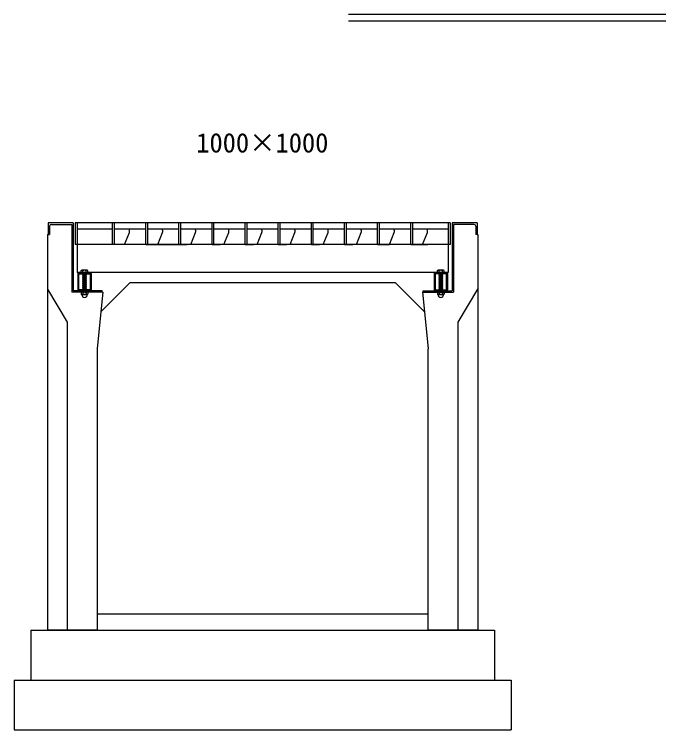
# Model space of a CAD drawing. Units: millimetres, scale not verified. Extents: x -16800 to 16800, y -5940 to 5940.
# Drawn here: x -11150 to -9204, y -2260 to -100 of the extents above; entities that cross this region are included whole.
import ezdxf
from ezdxf.enums import TextEntityAlignment as Align

# ---------------------------------------------------------------- set-up
doc = ezdxf.new("R2010")
doc.units = ezdxf.units.MM
doc.header["$LTSCALE"] = 20
doc.linetypes.add('DOTTED', pattern=[1.75, 0.25, -1.5])
for name, color, linetype, lineweight in [('0-2_HATCH', 6, 'Continuous', 25), ('0-5_OUTLINE', 3, 'Continuous', 25), ('0-6_TXT', 7, 'Continuous', 25)]:
    doc.layers.add(name, color=color, linetype=linetype, lineweight=lineweight)
doc.styles.add('ＭＳ ゴシック', font='')
doc.styles.get('ＭＳ ゴシック').set_extended_font_data('MS Gothic')

msp = doc.modelspace()

# ---------------------------------------------------------------- linework, layer by layer
at = {"layer": '0-2_HATCH'}
for p, q in [((-10971.5, -729.85), (-10971.5, -934.85)), ((-10959.5, -729.85), (-10959.5, -879.85)), ((-10852.5, -794.85), (-10852.5, -729.85)), ((-10846.5, -794.85), (-10846.5, -729.85)), ((-10752.5, -794.85), (-10752.5, -729.85)), ((-10746.5, -794.85), (-10746.5, -729.85)), ((-10652.5, -794.85), (-10652.5, -729.85)), ((-10646.5, -794.85), (-10646.5, -729.85)), ((-10552.5, -794.85), (-10552.5, -729.85)), ((-10546.5, -794.85), (-10546.5, -729.85)), ((-10452.5, -794.85), (-10452.5, -729.85)), ((-10446.5, -794.85), (-10446.5, -729.85)), ((-10352.5, -794.85), (-10352.5, -729.85)), ((-10346.5, -794.85), (-10346.5, -729.85)), ((-10252.5, -794.85), (-10252.5, -729.85)), ((-10246.5, -794.85), (-10246.5, -729.85)), ((-10152.5, -794.85), (-10152.5, -729.85)), ((-10146.5, -794.85), (-10146.5, -729.85)), ((-10052.5, -794.85), (-10052.5, -729.85)), ((-10046.5, -794.85), (-10046.5, -729.85)), ((-9952.5, -794.85), (-9952.5, -729.85)), ((-9946.5, -794.85), (-9946.5, -729.85)), ((-9839.5, -729.85), (-9839.5, -879.85)), ((-9833.5, -729.85), (-9833.5, -794.85)), ((-9827.5, -729.85), (-9827.5, -934.85)), ((-11043, -739.85), (-11043, -764.85)), ((-11037.5, -734.35), (-10976, -734.35)), ((-10976, -734.35), (-10976, -939.35)), ((-10852.5, -748.84), (-10959.5, -748.84)), ((-10752.5, -748.84), (-10846.5, -748.84)), ((-10652.5, -748.84), (-10746.5, -748.84)), ((-10552.5, -748.84), (-10646.5, -748.84)), ((-10452.5, -748.84), (-10546.5, -748.84)), ((-10352.5, -748.84), (-10446.5, -748.84)), ((-10252.5, -748.84), (-10346.5, -748.84)), ((-10152.5, -748.84), (-10246.5, -748.84)), ((-10052.5, -748.84), (-10146.5, -748.84)), ((-9952.5, -748.84), (-10046.5, -748.84)), ((-9839.5, -748.85), (-9946.5, -748.85)), ((-9823, -734.35), (-9823, -939.35)), ((-9761.5, -734.35), (-9823, -734.35)), ((-9756, -739.85), (-9756, -764.85)), ((-11047.5, -764.85), (-11043, -764.85)), ((-10816.5, -794.84), (-10801.93, -758.42)), ((-10716.5, -794.84), (-10701.93, -758.42)), ((-10616.5, -794.84), (-10601.93, -758.42)), ((-10516.5, -794.84), (-10501.93, -758.42)), ((-10416.5, -794.84), (-10401.93, -758.42)), ((-10316.5, -794.84), (-10301.93, -758.42)), ((-10216.5, -794.84), (-10201.93, -758.42)), ((-10116.5, -794.84), (-10101.93, -758.42)), ((-9916.5, -794.85), (-9901.93, -758.42)), ((-9751.5, -764.85), (-9756, -764.85)), ((-9833.5, -794.85), (-10965.5, -794.85)), ((-10752.5, -794.85), (-10627.5, -794.85)), ((-10552.5, -794.85), (-10527.5, -794.85)), ((-10452.5, -794.85), (-10427.5, -794.85)), ((-10352.5, -794.85), (-10327.5, -794.85)), ((-10252.5, -794.85), (-10227.5, -794.85)), ((-10152.5, -794.85), (-10127.5, -794.85)), ((-10052.5, -794.85), (-10027.5, -794.85)), ((-9952.5, -794.85), (-9911.5, -794.85)), ((-9946.5, -794.85), (-9900.5, -794.85)), ((-9839.5, -879.85), (-10959.5, -879.85)), ((-10957.5, -882.85), (-10957.5, -931.85)), ((-10954.5, -879.85), (-10920.5, -879.85)), ((-10946, -872.34), (-10948, -873.84)), ((-10948, -879.84), (-10948, -873.84)), ((-10927, -879.85), (-10948, -879.84)), ((-10947.67, -873.57), (-10946, -872.34)), ((-10929, -872.35), (-10946, -872.34)), ((-10944, -879.85), (-10931, -879.84)), ((-10944, -880.85), (-10943, -879.85)), ((-10943, -881.85), (-10944, -880.85)), ((-10944, -882.85), (-10943, -881.85)), ((-10943, -883.85), (-10944, -882.85)), ((-10944, -884.85), (-10943, -883.85)), ((-10931, -883.85), (-10944, -884.85)), ((-10943, -885.85), (-10944, -884.85)), ((-10943, -879.85), (-10943, -873.84)), ((-10932, -879.85), (-10932, -873.84)), ((-10932, -880.85), (-10931, -879.85)), ((-10931, -881.85), (-10932, -880.85)), ((-10932, -884.85), (-10931, -883.85)), ((-10931, -885.85), (-10932, -884.85)), ((-10927.32, -873.57), (-10929, -872.35)), ((-10927, -879.85), (-10927, -873.84)), ((-10917.5, -882.85), (-10917.5, -931.85)), ((-9881.5, -882.85), (-9881.5, -931.85)), ((-9844.5, -879.85), (-9878.5, -879.85)), ((-9870, -872.34), (-9872, -873.84)), ((-9872, -879.84), (-9872, -873.84)), ((-9851, -879.85), (-9872, -879.84)), ((-9871.67, -873.57), (-9870, -872.34)), ((-9853, -872.35), (-9870, -872.34)), ((-9868, -879.85), (-9855, -879.84)), ((-9868, -880.85), (-9867, -879.85)), ((-9867, -881.85), (-9868, -880.85)), ((-9868, -882.85), (-9867, -881.85)), ((-9867, -883.85), (-9868, -882.85)), ((-9868, -884.85), (-9867, -883.85)), ((-9855, -883.85), (-9868, -884.85)), ((-9867, -885.85), (-9868, -884.85)), ((-9867, -879.85), (-9867, -873.84)), ((-9856, -879.85), (-9856, -873.84)), ((-9856, -880.85), (-9855, -879.85)), ((-9855, -881.85), (-9856, -880.85)), ((-9856, -884.85), (-9855, -883.85)), ((-9855, -885.85), (-9856, -884.85)), ((-9851.33, -873.57), (-9853, -872.35)), ((-9851, -879.85), (-9851, -873.84)), ((-9841.5, -882.85), (-9841.5, -931.85)), ((-10944, -886.85), (-10943, -885.85)), ((-10931, -885.85), (-10944, -886.85)), ((-10943, -887.84), (-10944, -886.85)), ((-10944, -888.85), (-10943, -887.84)), ((-10931, -887.84), (-10944, -888.85)), ((-10943, -889.85), (-10944, -888.85)), ((-10944, -890.85), (-10943, -889.85)), ((-10931, -889.85), (-10944, -890.85)), ((-10943, -891.84), (-10944, -890.85)), ((-10931, -891.84), (-10944, -892.85)), ((-10944, -892.85), (-10943, -891.84)), ((-10931, -893.85), (-10944, -894.85)), ((-10943, -895.84), (-10944, -894.85)), ((-10944, -896.84), (-10943, -895.84)), ((-10931, -895.85), (-10944, -896.85)), ((-10943, -897.84), (-10944, -896.84)), ((-10931, -897.84), (-10944, -898.84)), ((-10944, -898.84), (-10943, -897.84)), ((-10943, -899.84), (-10944, -898.84)), ((-10931, -899.84), (-10944, -900.84)), ((-10944, -900.84), (-10943, -899.84)), ((-10943, -901.84), (-10944, -900.84)), ((-10931, -901.84), (-10944, -902.84)), ((-10944, -902.84), (-10943, -901.84)), ((-10943, -903.84), (-10944, -902.84)), ((-10931, -903.84), (-10944, -904.84)), ((-10944, -904.84), (-10943, -903.84)), ((-10943, -905.84), (-10944, -904.84)), ((-10931, -905.84), (-10944, -906.84)), ((-10944, -906.84), (-10943, -905.84)), ((-10943, -907.84), (-10944, -906.84)), ((-10932, -886.85), (-10931, -885.85)), ((-10931, -887.84), (-10932, -886.85)), ((-10932, -888.85), (-10931, -887.84)), ((-10931, -889.85), (-10932, -888.85)), ((-10932, -892.85), (-10931, -891.84)), ((-10931, -893.85), (-10932, -892.85)), ((-10932, -894.85), (-10931, -893.85)), ((-10931, -895.84), (-10932, -894.85)), ((-10932, -896.85), (-10931, -895.85)), ((-10932, -896.85), (-10931, -897.85)), ((-10932, -898.84), (-10931, -897.84)), ((-10932, -898.84), (-10931, -899.84)), ((-10932, -900.84), (-10931, -899.84)), ((-10932, -900.84), (-10931, -901.84)), ((-10932, -902.84), (-10931, -901.84)), ((-10932, -902.84), (-10931, -903.84)), ((-10932, -904.84), (-10931, -903.84)), ((-10932, -904.84), (-10931, -905.84)), ((-10932, -906.84), (-10931, -905.84)), ((-10932, -906.84), (-10931, -907.84)), ((-9868, -886.85), (-9867, -885.85)), ((-9855, -885.85), (-9868, -886.85)), ((-9867, -887.84), (-9868, -886.85)), ((-9868, -888.85), (-9867, -887.84)), ((-9855, -887.84), (-9868, -888.85)), ((-9867, -889.85), (-9868, -888.85)), ((-9868, -890.85), (-9867, -889.85)), ((-9855, -889.85), (-9868, -890.85)), ((-9867, -891.84), (-9868, -890.85)), ((-9855, -891.84), (-9868, -892.85)), ((-9868, -892.85), (-9867, -891.84)), ((-9855, -893.85), (-9868, -894.85)), ((-9867, -895.84), (-9868, -894.85)), ((-9868, -896.84), (-9867, -895.84)), ((-9855, -895.85), (-9868, -896.85)), ((-9867, -897.84), (-9868, -896.84)), ((-9855, -897.84), (-9868, -898.84)), ((-9868, -898.84), (-9867, -897.84)), ((-9867, -899.84), (-9868, -898.84)), ((-9855, -899.84), (-9868, -900.84)), ((-9868, -900.84), (-9867, -899.84)), ((-9867, -901.84), (-9868, -900.84)), ((-9855, -901.84), (-9868, -902.84)), ((-9868, -902.84), (-9867, -901.84)), ((-9867, -903.84), (-9868, -902.84)), ((-9855, -903.84), (-9868, -904.84)), ((-9868, -904.84), (-9867, -903.84)), ((-9867, -905.84), (-9868, -904.84)), ((-9855, -905.84), (-9868, -906.84)), ((-9868, -906.84), (-9867, -905.84)), ((-9867, -907.84), (-9868, -906.84)), ((-9856, -886.85), (-9855, -885.85)), ((-9855, -887.84), (-9856, -886.85)), ((-9856, -888.85), (-9855, -887.84)), ((-9855, -889.85), (-9856, -888.85)), ((-9856, -892.85), (-9855, -891.84)), ((-9855, -893.85), (-9856, -892.85)), ((-9856, -894.85), (-9855, -893.85)), ((-9855, -895.84), (-9856, -894.85)), ((-9856, -896.85), (-9855, -895.85)), ((-9856, -896.85), (-9855, -897.85)), ((-9856, -898.84), (-9855, -897.84)), ((-9856, -898.84), (-9855, -899.84)), ((-9856, -900.84), (-9855, -899.84)), ((-9856, -900.84), (-9855, -901.84)), ((-9856, -902.84), (-9855, -901.84)), ((-9856, -902.84), (-9855, -903.84)), ((-9856, -904.84), (-9855, -903.84)), ((-9856, -904.84), (-9855, -905.84)), ((-9856, -906.84), (-9855, -905.84)), ((-9856, -906.84), (-9855, -907.84)), ((-10931, -907.84), (-10944, -908.84)), ((-10944, -908.84), (-10943, -907.84)), ((-10943, -909.84), (-10944, -908.84)), ((-10931, -909.84), (-10944, -910.84)), ((-10944, -910.84), (-10943, -909.84)), ((-10943, -911.84), (-10944, -910.84)), ((-10931, -911.84), (-10944, -912.84)), ((-10944, -912.84), (-10943, -911.84)), ((-10943, -913.84), (-10944, -912.84)), ((-10931, -913.84), (-10944, -914.84)), ((-10944, -914.84), (-10943, -913.84)), ((-10943, -915.84), (-10944, -914.84)), ((-10931, -915.84), (-10944, -916.84)), ((-10944, -916.84), (-10943, -915.84)), ((-10943, -917.84), (-10944, -916.84)), ((-10931, -917.84), (-10944, -918.84)), ((-10944, -918.84), (-10943, -917.84)), ((-10943, -919.84), (-10944, -918.84)), ((-10931, -919.84), (-10944, -920.84)), ((-10944, -920.84), (-10943, -919.84)), ((-10943, -921.84), (-10944, -920.84)), ((-10931, -921.84), (-10944, -922.84)), ((-10944, -922.84), (-10943, -921.84)), ((-10943, -923.84), (-10944, -922.84)), ((-10931, -923.85), (-10944, -924.85)), ((-10944, -924.85), (-10943, -923.85)), ((-10943, -925.85), (-10944, -924.85)), ((-10930.99, -925.85), (-10943.99, -926.85)), ((-10943.99, -926.85), (-10942.99, -925.85)), ((-10942.99, -927.85), (-10943.99, -926.85)), ((-10930.99, -927.85), (-10943.99, -928.85)), ((-10943.99, -928.85), (-10942.99, -927.85)), ((-10932, -908.84), (-10931, -907.84)), ((-10932, -908.84), (-10931, -909.84)), ((-10932, -910.84), (-10931, -909.84)), ((-10932, -910.84), (-10931, -911.84)), ((-10932, -912.84), (-10931, -911.84)), ((-10932, -912.84), (-10931, -913.84)), ((-10932, -914.84), (-10931, -913.84)), ((-10932, -914.84), (-10931, -915.84)), ((-10932, -916.84), (-10931, -915.84)), ((-10932, -916.84), (-10931, -917.84)), ((-10932, -918.84), (-10931, -917.84)), ((-10932, -918.84), (-10931, -919.85)), ((-10932, -920.84), (-10931, -919.84)), ((-10932, -920.84), (-10931, -921.84)), ((-10932, -922.84), (-10931, -921.84)), ((-10932, -922.84), (-10930.99, -923.85)), ((-10932, -924.85), (-10931, -923.85)), ((-10932, -924.85), (-10930.99, -925.85)), ((-10931.99, -926.85), (-10930.99, -925.85)), ((-10931.99, -926.85), (-10930.99, -927.85)), ((-10931.99, -928.85), (-10930.99, -927.85)), ((-9855, -907.84), (-9868, -908.84)), ((-9868, -908.84), (-9867, -907.84)), ((-9867, -909.84), (-9868, -908.84)), ((-9855, -909.84), (-9868, -910.84)), ((-9868, -910.84), (-9867, -909.84)), ((-9867, -911.84), (-9868, -910.84)), ((-9855, -911.84), (-9868, -912.84)), ((-9868, -912.84), (-9867, -911.84)), ((-9867, -913.84), (-9868, -912.84)), ((-9855, -913.84), (-9868, -914.84)), ((-9868, -914.84), (-9867, -913.84)), ((-9867, -915.84), (-9868, -914.84)), ((-9855, -915.84), (-9868, -916.84)), ((-9868, -916.84), (-9867, -915.84)), ((-9867, -917.84), (-9868, -916.84)), ((-9855, -917.84), (-9868, -918.84)), ((-9868, -918.84), (-9867, -917.84)), ((-9867, -919.84), (-9868, -918.84)), ((-9855, -919.84), (-9868, -920.84)), ((-9868, -920.84), (-9867, -919.84)), ((-9867, -921.84), (-9868, -920.84)), ((-9855, -921.84), (-9868, -922.84)), ((-9868, -922.84), (-9867, -921.84)), ((-9867, -923.84), (-9868, -922.84)), ((-9855, -923.85), (-9868, -924.85)), ((-9868, -924.85), (-9867, -923.85)), ((-9867, -925.85), (-9868, -924.85)), ((-9854.99, -925.85), (-9867.99, -926.85)), ((-9867.99, -926.85), (-9866.99, -925.85)), ((-9866.99, -927.85), (-9867.99, -926.85)), ((-9854.99, -927.85), (-9867.99, -928.85)), ((-9867.99, -928.85), (-9866.99, -927.85)), ((-9856, -908.84), (-9855, -907.84)), ((-9856, -908.84), (-9855, -909.84)), ((-9856, -910.84), (-9855, -909.84)), ((-9856, -910.84), (-9855, -911.84)), ((-9856, -912.84), (-9855, -911.84)), ((-9856, -912.84), (-9855, -913.84)), ((-9856, -914.84), (-9855, -913.84)), ((-9856, -914.84), (-9855, -915.84)), ((-9856, -916.84), (-9855, -915.84)), ((-9856, -916.84), (-9855, -917.84)), ((-9856, -918.84), (-9855, -917.84)), ((-9856, -918.84), (-9855, -919.85)), ((-9856, -920.84), (-9855, -919.84)), ((-9856, -920.84), (-9855, -921.84)), ((-9856, -922.84), (-9855, -921.84)), ((-9856, -922.84), (-9855, -923.85)), ((-9856, -924.85), (-9855, -923.85)), ((-9856, -924.85), (-9854.99, -925.85)), ((-9855.99, -926.85), (-9854.99, -925.85)), ((-9855.99, -926.85), (-9854.99, -927.85)), ((-9855.99, -928.85), (-9854.99, -927.85)), ((-10954.5, -934.85), (-10920.5, -934.85)), ((-10946.84, -939.35), (-10947.71, -939.99)), ((-10947.71, -939.99), (-10947.7, -945.18)), ((-10946.01, -946.15), (-10947.7, -945.18)), ((-10928.16, -939.34), (-10946.84, -939.35)), ((-10946.01, -946.47), (-10946.01, -946.15)), ((-10928.99, -946.15), (-10946.01, -946.15)), ((-10928.99, -946.47), (-10946.01, -946.47)), ((-10942.99, -929.85), (-10943.99, -928.85)), ((-10930.99, -929.85), (-10943.99, -930.85)), ((-10943.99, -930.85), (-10942.99, -929.85)), ((-10942.99, -931.85), (-10943.99, -930.85)), ((-10943.99, -932.85), (-10942.99, -931.85)), ((-10942.99, -933.85), (-10943.99, -932.85)), ((-10943.99, -938.85), (-10942.99, -937.85)), ((-10943.5, -939.35), (-10943.99, -938.85)), ((-10943.98, -934.86), (-10942.98, -933.86)), ((-10942.98, -935.86), (-10943.98, -934.86)), ((-10943.98, -936.86), (-10942.98, -935.86)), ((-10942.98, -937.86), (-10943.98, -936.86)), ((-10942.6, -939.99), (-10942.6, -945.18)), ((-10932.4, -939.99), (-10932.4, -945.18)), ((-10931.99, -928.85), (-10930.99, -929.85)), ((-10931.99, -930.85), (-10930.99, -929.85)), ((-10931.99, -930.85), (-10930.99, -931.85)), ((-10931.99, -932.85), (-10930.99, -931.85)), ((-10931.99, -932.85), (-10930.98, -933.86)), ((-10931.99, -938.85), (-10930.99, -937.85)), ((-10931.99, -938.85), (-10931.5, -939.35)), ((-10931.98, -934.86), (-10930.98, -933.86)), ((-10931.98, -934.86), (-10930.98, -935.86)), ((-10931.98, -936.86), (-10930.98, -935.86)), ((-10931.98, -936.86), (-10930.98, -937.86)), ((-10928.99, -946.15), (-10927.29, -945.18)), ((-10928.99, -946.47), (-10928.99, -946.15)), ((-10928.16, -939.34), (-10927.29, -939.99)), ((-10927.29, -939.99), (-10927.29, -945.18)), ((-10882.45, -939.35), (-10888.39, -998.73)), ((-9916.55, -939.35), (-9910.61, -998.73)), ((-9844.5, -934.85), (-9878.5, -934.85)), ((-9870.84, -939.35), (-9871.71, -939.99)), ((-9871.71, -939.99), (-9871.71, -945.18)), ((-9870.01, -946.15), (-9871.71, -945.18)), ((-9852.16, -939.34), (-9870.84, -939.35)), ((-9870.01, -946.47), (-9870.01, -946.15)), ((-9852.99, -946.15), (-9870.01, -946.15)), ((-9852.99, -946.47), (-9870.01, -946.47)), ((-9866.99, -929.85), (-9867.99, -928.85)), ((-9854.99, -929.85), (-9867.99, -930.85)), ((-9867.99, -930.85), (-9866.99, -929.85)), ((-9866.99, -931.85), (-9867.99, -930.85)), ((-9867.99, -932.85), (-9866.99, -931.85)), ((-9866.99, -933.85), (-9867.99, -932.85)), ((-9867.99, -934.86), (-9866.99, -933.86)), ((-9866.99, -935.86), (-9867.99, -934.86)), ((-9867.99, -938.85), (-9866.99, -937.85)), ((-9867.5, -939.35), (-9867.99, -938.85)), ((-9867.98, -936.86), (-9866.98, -935.86)), ((-9866.98, -937.86), (-9867.98, -936.86)), ((-9866.6, -939.99), (-9866.6, -945.18)), ((-9856.4, -939.99), (-9856.4, -945.18)), ((-9855.99, -928.85), (-9854.99, -929.85)), ((-9855.99, -930.85), (-9854.99, -929.85)), ((-9855.99, -930.85), (-9854.99, -931.85)), ((-9855.99, -932.85), (-9854.99, -931.85)), ((-9855.99, -932.85), (-9854.98, -933.86)), ((-9855.99, -938.85), (-9854.99, -937.85)), ((-9855.99, -938.85), (-9855.5, -939.35)), ((-9855.98, -934.86), (-9854.98, -933.86)), ((-9855.98, -934.86), (-9854.98, -935.86)), ((-9855.98, -936.86), (-9854.98, -935.86)), ((-9855.98, -936.86), (-9854.98, -937.86)), ((-9852.99, -946.15), (-9851.29, -945.18)), ((-9852.99, -946.47), (-9852.99, -946.15)), ((-9852.16, -939.34), (-9851.29, -939.99)), ((-9851.29, -939.99), (-9851.29, -945.18))]:
    msp.add_line(p, q, dxfattribs=at)
at = {"layer": '0-2_HATCH', "linetype": 'DOTTED'}
for p, q in [((-10931, -879.85), (-10944, -880.85)), ((-10931, -881.85), (-10944, -882.85)), ((-9855, -879.85), (-9868, -880.85)), ((-9855, -881.85), (-9868, -882.85)), ((-10930.99, -931.85), (-10943.99, -932.85)), ((-10930.99, -937.85), (-10943.99, -938.85)), ((-10930.98, -933.86), (-10943.98, -934.86)), ((-10930.98, -935.86), (-10943.98, -936.86)), ((-10943.5, -939.35), (-10931.5, -939.35)), ((-9854.99, -931.85), (-9867.99, -932.85)), ((-9854.98, -933.86), (-9867.99, -934.86)), ((-9854.99, -937.85), (-9867.99, -938.85)), ((-9854.98, -935.86), (-9867.98, -936.86)), ((-9867.5, -939.35), (-9855.5, -939.35))]:
    msp.add_line(p, q, dxfattribs=at)
at = {"layer": '0-2_HATCH'}
for points in [[(-9833.5, -729.85), (-10965.5, -729.85), (-10965.5, -794.85)], [(-10046.5, -794.84), (-10016.5, -794.84), (-10001.93, -758.42)], [(-10931, -883.85), (-10932, -882.85), (-10931, -881.85)], [(-9855, -883.85), (-9856, -882.85), (-9855, -881.85)], [(-10944, -894.85), (-10943, -893.85), (-10944, -892.85)], [(-10931, -891.84), (-10932, -890.84), (-10931, -889.85)], [(-9868, -894.85), (-9867, -893.85), (-9868, -892.85)], [(-9855, -891.84), (-9856, -890.84), (-9855, -889.85)], [(-10882.45, -939.35), (-10884.5, -939.35), (-10976, -939.35)], [(-10884.5, -939.35), (-10884.5, -934.85), (-10971.5, -934.85)], [(-9916.55, -939.35), (-9914.5, -939.35), (-9823, -939.35)], [(-9914.5, -939.35), (-9914.5, -934.85), (-9827.5, -934.85)]]:
    msp.add_lwpolyline(points, dxfattribs=at)
for points in [[(-10920.7, -883.05), (-10920.7, -931.65), (-10954.3, -931.65), (-10954.3, -883.05)], [(-9878.3, -883.05), (-9878.3, -931.65), (-9844.7, -931.65), (-9844.7, -883.05)]]:
    msp.add_lwpolyline(points, close=True, dxfattribs=at)
for centre, radius, start, end in [((-11037.5, -739.85), 5.5, 90, 180), ((-10811.12, -754.74), 9.9, 338.19859, 36.58107), ((-10711.12, -754.74), 9.9, 338.19859, 36.58107), ((-10611.12, -754.74), 9.9, 338.19859, 36.58107), ((-10511.12, -754.74), 9.9, 338.19859, 36.58107), ((-10411.12, -754.74), 9.9, 338.19859, 36.58107), ((-10311.12, -754.74), 9.9, 338.19859, 36.58107), ((-10211.12, -754.74), 9.9, 338.19859, 36.58107), ((-10111.12, -754.74), 9.9, 338.19859, 36.58107), ((-10011.12, -754.74), 9.9, 338.19859, 36.58107), ((-9911.12, -754.75), 9.9, 338.19859, 36.58107), ((-9761.5, -739.85), 5.5, 0, 90), ((-10954.5, -882.85), 3, 90, 180), ((-10945.5, -876.47), 3.62, 46.39563, 133.60437), ((-10937.5, -888.47), 15.62, 69.39075, 110.60925), ((-10929.5, -876.47), 3.62, 46.39563, 133.60437), ((-10920.5, -882.85), 3, 0, 90), ((-9878.5, -882.85), 3, 90, 180), ((-9869.5, -876.47), 3.62, 46.39563, 133.60437), ((-9861.5, -888.47), 15.62, 69.39075, 110.60925), ((-9853.5, -876.47), 3.62, 46.39563, 133.60437), ((-9844.5, -882.85), 3, 0, 90), ((-10954.5, -931.85), 3, 180, 270), ((-10945.15, -944.69), 5.35, 61.49832, 118.50684), ((-10945.15, -940.48), 5.35, 241.49843, 298.50089), ((-10937.5, -946.47), 8.19, 180, 359.99995), ((-10937.5, -959.76), 20.42, 75.52621, 104.47362), ((-10937.5, -925.41), 20.42, 255.52638, 284.47374), ((-10929.85, -944.69), 5.35, 61.49231, 118.50169), ((-10929.85, -940.48), 5.35, 241.49989, 298.5), ((-10920.5, -931.85), 3, 270, 0), ((-9878.5, -931.85), 3, 180, 270), ((-9869.15, -944.69), 5.35, 61.49832, 118.50684), ((-9869.15, -940.48), 5.35, 241.49843, 298.50089), ((-9861.5, -946.47), 8.19, 180, 359.99995), ((-9861.5, -959.76), 20.42, 75.52621, 104.47362), ((-9861.5, -925.41), 20.42, 255.52638, 284.47374), ((-9853.85, -944.69), 5.35, 61.49231, 118.50169), ((-9853.85, -940.48), 5.35, 241.49989, 298.5), ((-9844.5, -931.85), 3, 270, 0)]:
    msp.add_arc(centre, radius, start, end, dxfattribs=at)
at = {"layer": '0-5_OUTLINE'}
for p, q in [((-11047.5, -729.85), (-11047.5, -764.85)), ((-10971.5, -729.85), (-11047.5, -729.85)), ((-9751.5, -729.85), (-9827.5, -729.85)), ((-9751.5, -729.85), (-9751.5, -764.85)), ((-11049.5, -764.85), (-11047.5, -764.85)), ((-11049.5, -764.85), (-11049.5, -1959.85)), ((-9751.5, -764.85), (-9749.5, -764.85)), ((-9749.5, -764.85), (-9749.5, -1959.85)), ((-10799.5, -909.85), (-9999.5, -909.85)), ((-9999.5, -909.85), (-9910.61, -998.73)), ((-11049.5, -929.85), (-10989.5, -1029.85)), ((-9809.5, -1029.85), (-9749.5, -929.85)), ((-9910.61, -998.73), (-9899.5, -1109.85)), ((-10989.5, -1029.85), (-10989.5, -1959.85)), ((-9809.5, -1959.85), (-9809.5, -1029.85)), ((-10899.5, -1109.85), (-10899.5, -1959.85)), ((-9899.5, -1959.85), (-9899.5, -1109.85)), ((-10899.5, -1909.85), (-9899.5, -1909.85)), ((-11099.5, -1959.85), (-11099.5, -2109.85)), ((-11099.5, -1959.85), (-9699.5, -1959.85)), ((-10899.5, -1959.85), (-11049.5, -1959.85)), ((-9749.5, -1959.85), (-9899.5, -1959.85)), ((-9699.5, -1959.85), (-9699.5, -2109.85)), ((-11149.5, -2109.85), (-11149.5, -2259.85)), ((-11149.5, -2109.85), (-9649.5, -2109.85)), ((-9649.5, -2109.85), (-9649.5, -2259.85)), ((-11149.5, -2259.85), (-9649.5, -2259.85))]:
    msp.add_line(p, q, dxfattribs=at)
msp.add_lwpolyline([(-10799.5, -909.85), (-10888.39, -998.73), (-10899.5, -1109.85)], dxfattribs=at)
at = {"layer": '0-6_TXT'}
for p, q in [((-10140.75, -100), (-6659.25, -100)), ((-10140.75, -119.2), (-6659.25, -119.2))]:
    msp.add_line(p, q, dxfattribs=at)

# ---------------------------------------------------------------- texts
at = {"layer": '0-6_TXT', "style": 'ＭＳ ゴシック'}
msp.add_text('1000×1000', height=58.65, dxfattribs=at).set_placement((-10600, -534.84), align=Align.BOTTOM_LEFT)

doc.saveas('drawing.dxf')
